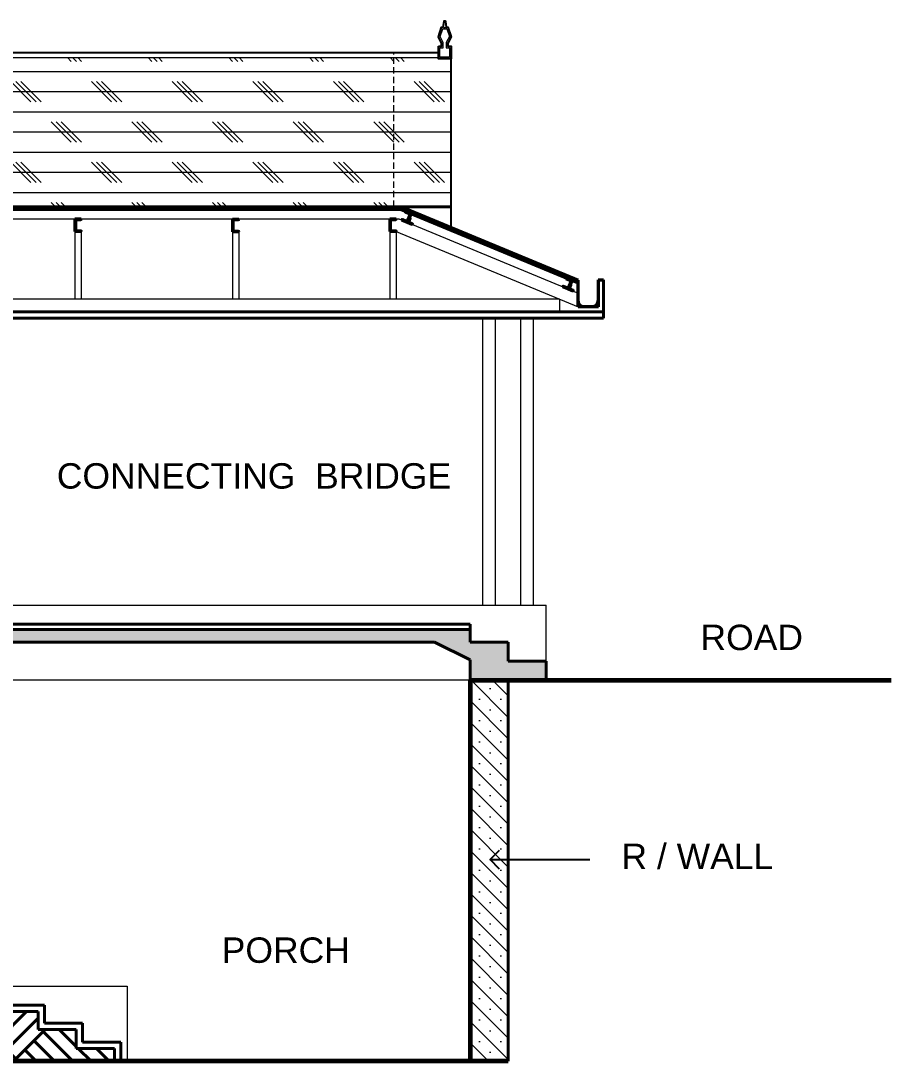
# Model space of a CAD drawing. Header units: millimetres. Extents: x -43527 to -16485, y 19062 to 36467.
# Drawn here: x -17170 to -16485, y 19525 to 20344 of the extents above; entities that cross this region are included whole.
import ezdxf

# ---------------------------------------------------------------- set-up
doc = ezdxf.new("R2010")
doc.units = ezdxf.units.MM
doc.header["$LTSCALE"] = 10
doc.linetypes.add('DASHED', pattern=[0.75, 0.5, -0.25])
for name, color, linetype, lineweight in [('elevation', 2, 'Continuous', 20), ('projection', 181, 'DASHED', 13), ('ROOF', 3, 'Continuous', 25), ('SEC.', 140, 'Continuous', 40), ('TEXT', 6, 'Continuous', 25), ('THI.', 5, 'Continuous', 60), ('THIN', 241, 'Continuous', 5), ('THIN-2', 54, 'Continuous', 9), ('WALL', 4, 'Continuous', 40), ('WALL  HATCH', 8, 'Continuous', 5)]:
    doc.layers.add(name, color=color, linetype=linetype, lineweight=lineweight)
doc.styles.get("Standard").update_dxf_attribs({"font": 'arial.ttf', "height": 18})
doc.dimstyles.new('ISO-25', dxfattribs={"dimtxt": 2.5, "dimasz": 15, "dimexe": 10, "dimexo": 30, "dimgap": 5, "dimtad": 1, "dimdsep": 46, "dimtxsty": 'Standard', "dimblk": 'ARCHTICK', "dimcen": 2.5, "dimdle": 10, "dimadec": 1, "dimazin": 0, "dimtfac": 1, "dimtmove": 0, "dimatfit": 3, "dimldrblk": 'OPEN90', "dimfxl": 1, "dimarcsym": 0})

# ---------------------------------------------------------------- blocks, each defined once
blk = doc.blocks.new('_ArchTick')
at = {"color": 0, "linetype": 'ByBlock', "const_width": 0.15}
blk.add_lwpolyline([(-0.5, -0.5), (0.5, 0.5)], dxfattribs=at)
blk = doc.blocks.new('_Open90')
at = {"color": 0, "linetype": 'ByBlock', "lineweight": -2}
for p, q in [((0, 0), (-1, 0)), ((-0.5, 0.5), (0, 0)), ((0, 0), (-0.5, -0.5))]:
    blk.add_line(p, q, dxfattribs=at)

msp = doc.modelspace()

# ---------------------------------------------------------------- hatches: boundary and pattern name
at = {"layer": 'SEC.'}
h = msp.add_hatch(dxfattribs=at)
h.set_pattern_fill('AR-CONC', color=256, scale=0.1, style=0)
h.set_pattern_definition([(50, (197.594, 0), (18.218467, -1.5939086), [1.905, -20.955]), (355, (197.594, 0), (-3.524283, 19.105664), [1.524, -16.764]), (100.451, (199.112, -0.133), (14.69425, 17.511669), [1.619, -17.809]), (46.1842, (197.594, 5.08), (27.107904, -4.204233), [2.8575, -31.4325]), (96.6356, (199.853, 4.73), (23.740423, 24.742556), [2.4285, -26.7135]), (351.184, (197.594, 5.08), (23.74046, 24.742512), [2.286, -25.146]), (21, (200.134, 3.81), (15.161488, -10.226552), [1.905, -20.955]), (326, (200.134, 3.81), (6.180203, 18.418797), [1.524, -16.764]), (71.4514, (201.398, 2.958), (21.341649, 8.192286), [1.619, -17.809]), (37.5, (197.594, 0), (0.3088603, 8.4555039), [0, -16.5608, 0, -17.018, 0, -16.8275]), (7.5, (197.594, 0), (6.6819663, 10.0180575), [0, -9.7028, 0, -16.1798, 0, -6.4135]), (327.5, (191.93, 0), (13.5590595, -0.5728744), [0, -6.35, 0, -19.812, 0, -26.289]), (317.5, (189.39, 0), (14.812918, 2.542649), [0, -8.255, 0, -13.1572, 0, -18.669])])
h.paths.add_polyline_path([(-17781.038, 20164.883), (-17781.038, 20154.883), (-17541.038, 20154.883), (-17541.038, 20124.883), (-17511.038, 20124.883), (-17511.038, 20154.883), (-17271.038, 20154.883), (-17271.038, 20124.883), (-17241.038, 20124.883), (-17241.038, 20164.883)])
h.paths.add_polyline_path([(-17781.038, 19864.883), (-17781.038, 19854.883), (-17541.038, 19854.883), (-17541.038, 19824.883), (-17511.038, 19824.883), (-17511.038, 19854.883), (-17271.038, 19854.883), (-17271.038, 19824.883), (-17241.038, 19824.883), (-17241.038, 19854.883), (-16843.989, 19854.883), (-16816.038, 19840.908), (-16816.038, 19824.883), (-16756.038, 19824.883), (-16756.038, 19839.883), (-16786.038, 19839.883), (-16786.038, 19854.883), (-16816.038, 19854.883), (-16816.038, 19864.883), (-17251.038, 19864.883)])
h = msp.add_hatch(dxfattribs=at)
h.set_pattern_fill('AR-PARQ1', color=256, scale=0.2, angle=45, style=0)
h.set_pattern_definition([(135, (197.594, 0), (-86.21046, 7e-15), [60.96, -60.96]), (135, (204.78, 7.184), (-86.21046, 7e-15), [60.96, -60.96]), (135, (211.96, 14.37), (-86.21046, 7e-15), [60.96, -60.96]), (135, (219.147, 21.55), (-86.21046, 7e-15), [60.96, -60.96]), (135, (226.33, 28.737), (-86.21046, 7e-15), [60.96, -60.96]), (135, (233.515, 35.92), (-86.21046, 7e-15), [60.96, -60.96]), (135, (240.7, 43.105), (-86.21046, 7e-15), [60.96, -60.96]), (45, (154.49, 43.105), (86.21046, -7e-15), [60.96, -60.96]), (45, (147.305, 50.29), (86.21046, -7e-15), [60.96, -60.96]), (45, (140.12, 57.474), (86.21046, -7e-15), [60.96, -60.96]), (45, (132.936, 64.66), (86.21046, -7e-15), [60.96, -60.96]), (45, (125.75, 71.84), (86.21046, -7e-15), [60.96, -60.96]), (45, (118.57, 79.026), (86.21046, -7e-15), [60.96, -60.96]), (45, (111.384, 86.21), (86.21046, -7e-15), [60.96, -60.96])])
h.paths.add_polyline_path([(-17751.038, 19554.883), (-17751.038, 19524.883), (-17271.038, 19524.883), (-17271.038, 19554.883)])
h.paths.add_polyline_path([(-17096.038, 19524.883), (-17096.038, 19534.883), (-17126.038, 19534.883), (-17126.038, 19549.883), (-17156.038, 19549.883), (-17156.038, 19563.883), (-17251.038, 19563.883), (-17251.038, 19524.883)])
h.paths.add_polyline_path([(-17781.038, 19524.883), (-17751.038, 19524.883), (-17751.038, 19554.883), (-17781.038, 19554.883)])
h.paths.add_polyline_path([(-17841.038, 19554.883), (-17841.038, 19524.883), (-17781.038, 19524.883), (-17781.038, 19554.883)])
h.paths.add_polyline_path([(-18171.038, 19554.883), (-18171.038, 19524.883), (-17871.038, 19524.883), (-17871.038, 19554.883)])
h.paths.add_polyline_path([(-17623.981, 19527.581), (-17623.981, 19567.185), (-17593.64, 19567.185), (-17593.64, 19527.581)], flags=9)
at = {"layer": 'THIN'}
h = msp.add_hatch(dxfattribs=at)
h.set_pattern_fill('CORK', color=256, scale=5, style=0)
h.set_pattern_definition([(0, (197.594, 0), (0, 15.875), []), (135, (205.53, -7.938), (-31.75001, -31.75001), [22.45065, -22.45065]), (135, (209.5, -7.938), (-31.75001, -31.75001), [22.45065, -22.45065]), (135, (213.47, -7.938), (-31.75001, -31.75001), [22.45065, -22.45065])])
h.paths.add_polyline_path([(-17251.038, 20315.043), (-17251.038, 20244.883), (-17246.038, 20244.883, 0.2721447), (-17241.038, 20239.883), (-17241.038, 20237.383), (-17251.038, 20237.383), (-17251.038, 20197.554), (-16876.038, 20197.554), (-16876.038, 20315.043)])
h.paths.add_polyline_path([(-16876.038, 20197.554), (-16831.038, 20197.554), (-16831.038, 20314.043), (-16841.038, 20314.043), (-16841.038, 20315.043), (-16876.038, 20315.043)])
at = {"layer": 'THIN-2'}
h = msp.add_hatch(dxfattribs=at)
h.set_pattern_fill('STEEL', color=256, scale=0.2, style=0)
h.set_pattern_definition([(45, (12296.3634, 9790.9976), (-0.449012806, 0.449012806), []), (45, (12296.3634, 9791.3151), (-0.449012806, 0.449012806), [])])
h.paths.add_polyline_path([(-17122.413, 20178.653, -0.4129074), (-17122.113, 20178.354), (-17122.112, 20178.054), (-17127.112, 20178.054), (-17127.112, 20188.054), (-17122.145, 20188.054), (-17122.144, 20187.754, -0.4168294), (-17122.445, 20187.453), (-17125.788, 20187.453, 0.4797847), (-17126.518, 20186.505), (-17126.518, 20179.39, 0.47248), (-17125.614, 20178.653)])
h = msp.add_hatch(dxfattribs=at)
h.set_pattern_fill('STEEL', color=256, scale=0.2, style=0)
h.set_pattern_definition([(45, (12420.2892, 9790.8388), (-0.449012806, 0.449012806), []), (45, (12420.2892, 9791.1563), (-0.449012806, 0.449012806), [])])
h.paths.add_polyline_path([(-16998.487, 20178.494, -0.4129074), (-16998.187, 20178.196), (-16998.186, 20177.896), (-17003.186, 20177.896), (-17003.186, 20187.895), (-16998.22, 20187.895), (-16998.218, 20187.595, -0.4168294), (-16998.52, 20187.294), (-17001.862, 20187.294, 0.4797847), (-17002.592, 20186.346), (-17002.592, 20179.231, 0.47248), (-17001.688, 20178.494)])
h = msp.add_hatch(dxfattribs=at)
h.set_pattern_fill('STEEL', color=256, scale=0.2, style=0)
h.set_pattern_definition([(45, (12544.2149, 9790.9976), (-0.449012806, 0.449012806), []), (45, (12544.2149, 9791.3151), (-0.449012806, 0.449012806), [])])
h.paths.add_polyline_path([(-16874.562, 20178.653, -0.4129074), (-16874.262, 20178.354), (-16874.26, 20178.054), (-16879.26, 20178.054), (-16879.26, 20188.054), (-16874.294, 20188.054), (-16874.293, 20187.754, -0.4168294), (-16874.594, 20187.453), (-16877.936, 20187.453, 0.4797847), (-16878.666, 20186.505), (-16878.666, 20179.39, 0.47248), (-16877.762, 20178.653)])
at = {"layer": 'WALL'}
h = msp.add_hatch(dxfattribs=at)
h.set_pattern_fill('STEEL', color=256, scale=0.15, angle=142.24438, style=0)
h.set_pattern_definition([(202.24438, (-34789.7083, 31387.07463), (0.180288167, -0.440806351), []), (202.24438, (-34789.80043, 31386.85504), (0.180288167, -0.440806351), [])])
h.paths.add_polyline_path([(-16862.358, 20192.145), (-16866.969, 20194.079), (-16867.085, 20193.803, 0.4142136), (-16866.924, 20193.41), (-16863.839, 20192.116, -0.4142136), (-16863.435, 20191.128), (-16865.288, 20186.711, -0.4142136), (-16866.276, 20186.306), (-16869.361, 20187.6, 0.4142136), (-16869.753, 20187.44), (-16869.87, 20187.163), (-16865.259, 20185.229)])
h = msp.add_hatch(dxfattribs=at)
h.set_pattern_fill('STEEL', color=256, scale=0.15, angle=8.238816, style=0)
h.set_pattern_definition([(23.2388155, (1246.568, 9311.9892), (-0.187911341, 0.437611004), []), (23.2388155, (1246.65626, 9312.21033), (-0.187911341, 0.437611004), [])])
h.paths.add_polyline_path([(-16864.368, 20185.842), (-16863.33, 20188.443, 0.4241862), (-16863.507, 20188.836, -0.0084823), (-16863.497, 20188.833), (-16863.776, 20188.944), (-16865.259, 20185.229), (-16861.544, 20183.746), (-16861.433, 20184.025, 0.4142136), (-16861.6, 20184.415), (-16864.2, 20185.453, -0.4142136)])
h = msp.add_hatch(dxfattribs=at)
h.set_pattern_fill('STEEL', color=256, scale=0.15, angle=142.24438, style=0)
h.set_pattern_definition([(202.24438, (-34663.07843, 31334.5343), (0.180288167, -0.440806351), []), (202.24438, (-34663.17054, 31334.3147), (0.180288167, -0.440806351), [])])
h.paths.add_polyline_path([(-16735.728, 20139.605), (-16740.339, 20141.539), (-16740.455, 20141.262, 0.4142136), (-16740.294, 20140.87), (-16737.209, 20139.576, -0.4142136), (-16736.805, 20138.588), (-16738.658, 20134.17, -0.4142136), (-16739.646, 20133.766), (-16742.731, 20135.06, 0.4142136), (-16743.124, 20134.899), (-16743.24, 20134.623), (-16738.629, 20132.689)])
h = msp.add_hatch(dxfattribs=at)
h.set_pattern_fill('STEEL', color=256, scale=0.15, angle=8.238816, style=0)
h.set_pattern_definition([(23.2388155, (1373.19787, 9259.44884), (-0.187911341, 0.437611004), []), (23.2388155, (1373.28615, 9259.67), (-0.187911341, 0.437611004), [])])
h.paths.add_polyline_path([(-16737.738, 20133.302), (-16736.7, 20135.903, 0.4241862), (-16736.877, 20136.296, -0.0084823), (-16736.867, 20136.292), (-16737.146, 20136.404), (-16738.629, 20132.689), (-16734.914, 20131.206), (-16734.803, 20131.484, 0.4142136), (-16734.97, 20131.874), (-16737.571, 20132.912, -0.4142136)])
at = {"layer": 'WALL  HATCH'}
h = msp.add_hatch(dxfattribs=at)
h.set_pattern_fill('SACNCR', color=256, scale=5, angle=270, style=0)
h.set_pattern_definition([(315, (197.594, 0), (8.41899, 8.41899), []), (315, (197.594, -8.419), (8.41899, 8.41899), [0, -11.90625])])
h.paths.add_polyline_path([(-16816.038, 19524.883), (-16786.038, 19524.883), (-16786.038, 19824.883), (-16816.038, 19824.883)])

# ---------------------------------------------------------------- linework, layer by layer
at = {"layer": 'elevation'}
for p, q in [((-17251.038, 20188.054), (-16872.158, 20188.054)), ((-16872.158, 20188.054), (-16731.038, 20129.6)), ((-17127.112, 20178.054), (-17127.112, 20124.883)), ((-17122.112, 20178.054), (-17122.112, 20124.883)), ((-17003.186, 20177.896), (-17003.186, 20124.883)), ((-16998.186, 20177.896), (-16998.186, 20124.883)), ((-16879.26, 20178.054), (-16879.26, 20125.042)), ((-16874.261, 20178.101), (-16731.038, 20118.776)), ((-16874.26, 20178.054), (-16874.26, 20125.042)), ((-16745.78, 20124.883), (-17251.038, 20124.883)), ((-16745.78, 20124.883), (-16745.78, 20114.883)), ((-16806.038, 19883.883), (-16806.038, 20109.883)), ((-16796.038, 19883.883), (-16796.038, 20109.883)), ((-16776.038, 19883.883), (-16776.038, 20109.883)), ((-16766.038, 19883.883), (-16766.038, 20109.883)), ((-17231.038, 19883.883), (-16756.038, 19883.883)), ((-16756.038, 19839.883), (-16756.038, 19883.883)), ((-16816.038, 19824.883), (-17241.038, 19824.883)), ((-17231.038, 19583.883), (-17086.038, 19583.883)), ((-17086.038, 19583.883), (-17086.038, 19524.883))]:
    msp.add_line(p, q, dxfattribs=at)
msp.add_lwpolyline([(-16836.229, 20337.793), (-16836.038, 20338.939), (-16835.847, 20337.793), (-16834.439, 20337.793), (-16832.387, 20331.638), (-16834.788, 20326.838), (-16834.788, 20322.793), (-16832.288, 20322.793), (-16832.288, 20315.293), (-16839.788, 20315.293), (-16839.788, 20322.793), (-16837.288, 20322.793), (-16837.288, 20326.838), (-16839.688, 20331.638), (-16837.637, 20337.793)], close=True, dxfattribs=at)
at = {"layer": 'projection'}
msp.add_line((-16876.038, 20197.554), (-16876.038, 20319.043), dxfattribs=at)
at = {"layer": 'ROOF'}
for p, q in [((-17251.038, 20319.043), (-16841.038, 20319.043)), ((-16831.038, 20181.304), (-16831.038, 20319.043))]:
    msp.add_line(p, q, dxfattribs=at)
msp.add_lwpolyline([(-16841.038, 20324.043), (-16838.538, 20324.043), (-16838.538, 20326.543), (-16841.038, 20331.543), (-16838.538, 20339.043), (-16837.288, 20339.043), (-16836.538, 20343.543, -1), (-16835.538, 20343.543), (-16834.788, 20339.043), (-16833.538, 20339.043), (-16831.038, 20331.543), (-16833.538, 20326.543), (-16833.538, 20324.043), (-16831.038, 20324.043), (-16831.038, 20314.043), (-16841.038, 20314.043), (-16841.038, 20324.043)], format="xyb", dxfattribs=at)
at = {"layer": 'SEC.'}
for p, q in [((-17251.038, 20197.554), (-16831.038, 20197.554)), ((-17251.038, 20195.554), (-16870.666, 20195.554)), ((-16870.666, 20195.554), (-16731.338, 20137.842)), ((-16870.269, 20197.554), (-16731.038, 20139.883)), ((-16731.338, 20118.776), (-16731.338, 20139.883)), ((-16731.038, 20124.076), (-16731.038, 20139.883)), ((-16715.338, 20124.076), (-16715.338, 20140.183)), ((-16711.038, 20140.183), (-16715.338, 20140.183)), ((-16711.038, 20139.883), (-16715.038, 20139.883)), ((-16715.038, 20118.776), (-16715.038, 20139.883)), ((-16711.038, 20140.183), (-16711.038, 20139.883)), ((-16711.038, 20109.883), (-16711.038, 20139.883)), ((-16731.038, 20118.776), (-16715.038, 20118.776)), ((-16726.038, 20119.076), (-16720.338, 20119.076)), ((-16711.038, 20114.883), (-17251.038, 20114.883)), ((-16711.038, 20109.883), (-17251.038, 20109.883)), ((-16816.038, 19868.883), (-17251.038, 19868.883)), ((-17251.038, 19864.883), (-16816.038, 19864.883)), ((-16816.038, 19868.883), (-16816.038, 19854.883)), ((-17241.038, 19854.883), (-16843.989, 19854.883)), ((-16843.989, 19854.883), (-16816.038, 19840.908)), ((-16786.038, 19854.883), (-16816.038, 19854.883)), ((-16786.038, 19854.883), (-16786.038, 19839.883)), ((-16816.038, 19824.883), (-16816.038, 19840.908)), ((-16786.038, 19839.883), (-16756.038, 19839.883)), ((-16756.038, 19839.883), (-16756.038, 19824.883)), ((-16786.038, 19824.883), (-16786.038, 19524.883)), ((-17251.038, 19568.883), (-17151.038, 19568.883)), ((-17251.038, 19563.883), (-17156.038, 19563.883)), ((-17156.038, 19563.883), (-17156.038, 19549.883)), ((-17151.038, 19568.883), (-17151.038, 19554.883)), ((-17121.038, 19554.883), (-17151.038, 19554.883)), ((-17121.038, 19554.883), (-17121.038, 19539.883)), ((-17126.038, 19549.883), (-17156.038, 19549.883)), ((-17126.038, 19549.883), (-17126.038, 19534.883)), ((-17091.038, 19539.883), (-17121.038, 19539.883)), ((-17091.038, 19539.883), (-17091.038, 19524.883)), ((-17096.038, 19534.883), (-17126.038, 19534.883)), ((-17096.038, 19534.883), (-17096.038, 19524.883))]:
    msp.add_line(p, q, dxfattribs=at)
for centre, radius, start, end in [((-16726.038, 20124.076), 5.3, 180, 270), ((-16726.038, 20124.076), 5, 180, 270), ((-16720.338, 20124.076), 5, 270, 0), ((-16720.338, 20124.076), 5.3, 270, 0)]:
    msp.add_arc(centre, radius, start, end, dxfattribs=at)
at = {"layer": 'THI.'}
for p, q in [((-16816.038, 19824.883), (-16816.038, 19524.883)), ((-16816.038, 19824.883), (-16484.574, 19824.883)), ((-16786.038, 19524.883), (-17841.038, 19524.883))]:
    msp.add_line(p, q, dxfattribs=at)
at = {"layer": 'THIN-2'}
msp.add_line((-17251.038, 20315.043), (-16841.038, 20315.043), dxfattribs=at)
at = {"layer": 'WALL'}
for p, q in [((-16866.969, 20194.079), (-16867.085, 20193.803)), ((-16862.358, 20192.145), (-16866.969, 20194.079)), ((-16863.839, 20192.116), (-16866.924, 20193.41)), ((-17122.145, 20188.054), (-17127.112, 20188.054)), ((-17127.112, 20178.054), (-17127.112, 20188.054)), ((-17126.518, 20179.39), (-17126.518, 20186.505)), ((-17122.443, 20187.453), (-17125.788, 20187.453)), ((-17122.145, 20188.054), (-17122.144, 20187.754)), ((-16998.22, 20187.895), (-17003.186, 20187.895)), ((-17003.186, 20177.896), (-17003.186, 20187.895)), ((-17002.592, 20179.231), (-17002.592, 20186.346)), ((-16998.517, 20187.294), (-17001.862, 20187.294)), ((-16998.22, 20187.895), (-16998.218, 20187.595)), ((-16874.294, 20188.054), (-16879.26, 20188.054)), ((-16879.26, 20178.054), (-16879.26, 20188.054)), ((-16878.666, 20179.39), (-16878.666, 20186.505)), ((-16874.591, 20187.453), (-16877.936, 20187.453)), ((-16874.294, 20188.054), (-16874.293, 20187.754)), ((-16869.753, 20187.44), (-16869.87, 20187.163)), ((-16865.259, 20185.229), (-16869.87, 20187.163)), ((-16866.276, 20186.306), (-16869.361, 20187.6)), ((-16863.435, 20191.128), (-16865.288, 20186.711)), ((-16862.358, 20192.145), (-16865.259, 20185.229)), ((-16863.776, 20188.944), (-16865.259, 20185.229)), ((-16865.259, 20185.229), (-16861.544, 20183.746)), ((-16863.33, 20188.443), (-16864.368, 20185.842)), ((-16864.2, 20185.453), (-16861.6, 20184.415)), ((-16863.776, 20188.944), (-16863.497, 20188.833)), ((-17122.112, 20178.054), (-17127.112, 20178.054)), ((-17122.413, 20178.653), (-17125.614, 20178.653)), ((-17122.113, 20178.354), (-17122.112, 20178.054)), ((-16998.186, 20177.896), (-17003.186, 20177.896)), ((-16998.487, 20178.494), (-17001.688, 20178.494)), ((-16998.187, 20178.196), (-16998.186, 20177.896)), ((-16874.26, 20178.054), (-16879.26, 20178.054)), ((-16874.562, 20178.653), (-16877.762, 20178.653)), ((-16874.262, 20178.354), (-16874.26, 20178.054)), ((-16861.433, 20184.025), (-16861.544, 20183.746)), ((-16739.646, 20133.766), (-16742.731, 20135.06)), ((-16740.339, 20141.539), (-16740.455, 20141.262)), ((-16735.728, 20139.605), (-16740.339, 20141.539)), ((-16737.209, 20139.576), (-16740.294, 20140.87)), ((-16736.805, 20138.588), (-16738.658, 20134.17)), ((-16735.728, 20139.605), (-16738.629, 20132.689)), ((-16737.146, 20136.404), (-16738.629, 20132.689)), ((-16736.7, 20135.903), (-16737.738, 20133.302)), ((-16737.146, 20136.404), (-16736.867, 20136.292)), ((-16743.124, 20134.899), (-16743.24, 20134.623)), ((-16738.629, 20132.689), (-16743.24, 20134.623)), ((-16738.629, 20132.689), (-16734.914, 20131.206)), ((-16737.571, 20132.912), (-16734.97, 20131.874)), ((-16734.803, 20131.484), (-16734.914, 20131.206))]:
    msp.add_line(p, q, dxfattribs=at)
for centre, radius, start, end in [((-16866.808, 20193.687), 0.3, 157.24438, 247.24438), ((-17125.772, 20186.686), 0.767, 91.139569, 193.663474), ((-17122.444, 20187.753), 0.3, 270.25562, 0.25562), ((-17001.847, 20186.527), 0.767, 91.139569, 193.663474), ((-16998.518, 20187.594), 0.3, 270.25562, 0.25562), ((-16877.921, 20186.686), 0.767, 91.139569, 193.663474), ((-16874.593, 20187.753), 0.3, 270.25562, 0.25562), ((-16869.477, 20187.324), 0.3, 67.24438, 157.24438), ((-16865.984, 20187.003), 0.755, 247.24438, 337.24438), ((-16864.089, 20185.731), 0.3, 158.238816, 248.238816), ((-16864.131, 20191.42), 0.755, 337.24438, 67.24438), ((-16863.608, 20188.554), 0.3, 338.238816, 68.238816), ((-16861.711, 20184.136), 0.3, 338.238816, 68.238816), ((-17125.763, 20179.393), 0.755, 180.25562, 281.414807), ((-17122.413, 20178.353), 0.3, 0.25562, 90.25562), ((-17001.837, 20179.234), 0.755, 180.25562, 281.414807), ((-16998.487, 20178.194), 0.3, 0.25562, 90.25562), ((-16877.911, 20179.393), 0.755, 180.25562, 281.414807), ((-16874.562, 20178.353), 0.3, 0.25562, 90.25562), ((-16742.847, 20134.783), 0.3, 67.24438, 157.24438), ((-16740.178, 20141.146), 0.3, 157.24438, 247.24438), ((-16737.501, 20138.88), 0.755, 337.24438, 67.24438), ((-16736.978, 20136.014), 0.3, 338.238816, 68.238816), ((-16739.354, 20134.462), 0.755, 247.24438, 337.24438), ((-16737.459, 20133.191), 0.3, 158.238816, 248.238816), ((-16735.081, 20131.596), 0.3, 338.238816, 68.238816)]:
    msp.add_arc(centre, radius, start, end, dxfattribs=at)

# ---------------------------------------------------------------- texts
at = {"layer": 'TEXT'}
for s, p in [('CONNECTING  BRIDGE', (-17141.388, 19975.717)), ('ROAD', (-16634.697, 19848.553)), ('R / WALL', (-16696.895, 19676.154)), ('PORCH', (-17011.586, 19602.322))]:
    msp.add_text(s, height=20, dxfattribs=at).set_placement(p)

# ---------------------------------------------------------------- leaders
msp.add_leader([(-16800.347, 19683.599), (-16721.914, 19683.599)], dimstyle='ISO-25', override={"dimgap": 5, "dimtad": 0}, dxfattribs=at)

doc.saveas('drawing.dxf')
